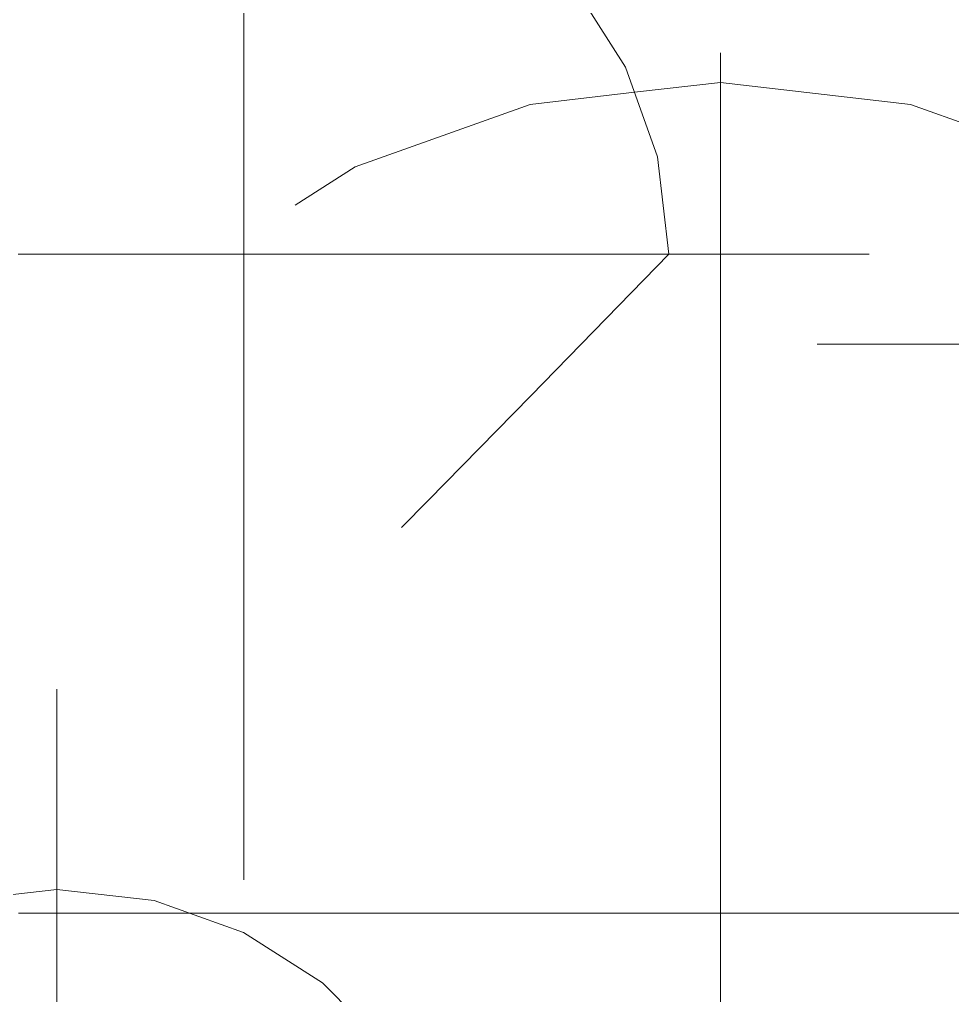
# Model space of a CAD drawing. Header units: inches. Extents: x 9391 to 11530, y 1186 to 2858.
# Drawn here: x 11206.75 to 11243.15, y 2623.14 to 2661.2 of the extents above; entities that cross this region are included whole.
import ezdxf

# ---------------------------------------------------------------- set-up
doc = ezdxf.new("R2010")
doc.units = ezdxf.units.IN
doc.header["$MEASUREMENT"] = 0
doc.layers.add('A-DETL-GENF-1', color=254, linetype='Continuous', lineweight=9)
doc.layers.add('A-DETL-GENF-3', color=9, linetype='Continuous', lineweight=9)

# ---------------------------------------------------------------- blocks, each defined once
blk = doc.blocks.new('holly 26751 - holly 26751-1542755-FLOOR PLAN - ROOF')
at = {"layer": 'A-DETL-GENF-1'}
for p, q in [((0, 33.471), (0, 33.555)), ((0, 33.555), (0, 33.194)), ((0, 32.243), (0, 33.471)), ((0, 33.064), (0, 33.212)), ((0, 33.212), (0, 33.212)), ((0, 33.212), (0, 33.107)), ((0, 33.194), (0, 32.22)), ((0, 32.964), (0, 33.112)), ((0, 33.112), (0, 33.031)), ((0, 33.107), (0, 32.958)), ((0, 32.79), (0, 33.064)), ((0, 33.031), (0, 32.666)), ((0, 32.845), (0, 32.964)), ((0, 32.958), (0, 32.887)), ((0, 32.887), (0, 32.773)), ((0, 32.248), (0, 32.845)), ((0, 32.368), (0, 32.79)), ((0, 32.773), (0, 32.472)), ((-3.346, 32.017), (0, 32.403)), ((0, 32.666), (0, 31.475)), ((0, 32.472), (0, 32.071)), ((0, 32.403), (7.425, 31.546)), ((0, 32.222), (0, 32.368)), ((0, 32.368), (0, 32.317)), ((0, 31.327), (0, 32.368)), ((0, 32.317), (0, 32.368)), ((0, 32.368), (0, 31.178)), ((0, 32.317), (0, 32.214)), ((0, 31.972), (0, 32.317)), ((0, 32.22), (0, 32.248)), ((0, 32.071), (0, 32.243)), ((0, 30.136), (0, 32.222)), ((0, 32.214), (0, 31.475)), ((0, 29.987), (0, 32.071)), ((0, 32.071), (0, 30.136)), ((0, 32.006), (0, 32.069)), ((0, 32.069), (0, 32.059)), ((0, 32.059), (0, 31.963)), ((0, 31.879), (0, 32.006)), ((0, 31.789), (0, 31.972)), ((0, 31.963), (0, 31.773)), ((0, 31.699), (0, 31.879)), ((0, 31.773), (0, 31.789)), ((0, 31.475), (0, 31.699)), ((0, 31.475), (0, 31.327)), ((7.425, 31.546), (14.243, 29.106)), ((0, 31.178), (0, 31.128)), ((0, 31.128), (0, 30.609)), ((0, 30.609), (0, 30.136)), ((0, 30.136), (0, 30.095)), ((0, 30.095), (0, 29.976)), ((0, 28.946), (0, 29.987)), ((0, 29.976), (0, 29.788)), ((0, 29.788), (0, 29.538)), ((0, 28.499), (0, 29.69)), ((0, 29.69), (0, 25.821)), ((0, 29.538), (0, 29.235)), ((0, 26.267), (0, 29.392)), ((0, 29.392), (0, 28.946)), ((0, 29.235), (0, 28.886)), ((0, 28.886), (0, 28.499)), ((0, 23.886), (0, 26.267)), ((0, 25.821), (0, 23.58)), ((0, 25.589), (0, 25.612)), ((0, 25.612), (0, 25.61)), ((0, 25.61), (0, 25.581)), ((0, 25.54), (0, 25.589)), ((0, 25.581), (0, 25.523)), ((0, 25.468), (0, 25.54)), ((0, 25.523), (0, 25.404)), ((0, 25.374), (0, 25.468)), ((0, 25.404), (0, 24.184)), ((0, 25.238), (0, 25.374)), ((0, 24.165), (0, 25.238)), ((0, 24.184), (0, 23.754)), ((0, 23.589), (0, 24.165)), ((0, 23.723), (0, 23.886)), ((0, 23.754), (0, 23.737)), ((0, 23.737), (0, 22.358)), ((0, 23.389), (0, 23.723)), ((0, 23.429), (0, 23.589)), ((0, 23.58), (0, 23.327)), ((0, 23.318), (0, 23.429)), ((0, 22.955), (0, 23.389)), ((0, 23.327), (0, 23.294)), ((0, 23.293), (0, 23.318)), ((0, 23.294), (0, 23.293)), ((0, 22.075), (0, 22.955)), ((0, 22.358), (0, 21.55)), ((0, 21.771), (0, 22.075)), ((0, 21.654), (0, 21.771)), ((0, 21.165), (0, 21.654)), ((0, 21.55), (0, 19.422)), ((0, 20.867), (0, 21.165)), ((0, 20.717), (0, 20.867)), ((0, -1.199), (0, 20.761)), ((0, 20.761), (0, 20.737)), ((0, 20.737), (0, 20.694)), ((0, 20.673), (0, 20.717)), ((0, 20.694), (0, 20.673)), ((0, 19.422), (0, 20.464)), ((0, 20.464), (0, 20.315)), ((0, 20.315), (0, 17.934)), ((0, 17.934), (0, 17.19)), ((0, 17.19), (0, 15.999)), ((0, 15.999), (0, 15.963)), ((0, 15.963), (0, 15.591)), ((0, 15.591), (0, 15.553)), ((0, 15.553), (0, 14.214)), ((0, 14.214), (0, 14.376)), ((0, 14.376), (0, 14.362)), ((0, 14.362), (0, 13.489)), ((0, 13.489), (0, 12.577)), ((0, 12.577), (0, 12.204)), ((0, 12.204), (0, 11.788)), ((0, 11.788), (0, 11.366)), ((0, 11.366), (0, 10.974)), ((0, 10.974), (0, 10.649)), ((0, 10.345), (0, 10.762)), ((0, 10.762), (0, 10.592)), ((0, 10.649), (0, 10.427)), ((0, 10.592), (0, 10.007)), ((0, 10.427), (0, 10.345)), ((0, 10.007), (0, 9.176)), ((0, 9.176), (0, 8.272)), ((0, 8.272), (0, 7.463)), ((0, 7.463), (0, 6.922)), ((0, 6.922), (0, 5.136)), ((0, 5.136), (0, 3.797)), ((0, 3.797), (0, 3.769)), ((0, 3.769), (0, 3.53)), ((0, 3.53), (0, 3.499)), ((0, 3.499), (0, 1.565)), ((0, 1.565), (0, -0.816)), ((-27.383, 0), (-25.142, 0)), ((-27.151, 0), (-27.175, 0)), ((-27.175, 0), (-27.172, 0)), ((-27.172, 0), (-27.143, 0)), ((-27.102, 0), (-27.151, 0)), ((-27.143, 0), (-27.085, 0)), ((-27.03, 0), (-27.102, 0)), ((-27.085, 0), (-26.966, 0)), ((-26.936, 0), (-27.03, 0)), ((-26.966, 0), (-25.746, 0)), ((-26.801, 0), (-26.936, 0)), ((-25.727, 0), (-26.801, 0)), ((-25.746, 0), (-25.316, 0)), ((-25.151, 0), (-25.727, 0)), ((-25.316, 0), (-25.3, 0)), ((-25.3, 0), (-23.92, 0)), ((-24.991, 0), (-25.151, 0)), ((-25.142, 0), (-24.889, 0)), ((-24.88, 0), (-24.991, 0)), ((-24.889, 0), (-24.857, 0)), ((-24.855, 0), (-24.88, 0)), ((-24.857, 0), (-24.855, 0)), ((-23.92, 0), (-23.112, 0)), ((-23.112, 0), (-20.984, 0)), ((-20.984, 0), (-22.026, 0)), ((-22.026, 0), (-21.877, 0)), ((-21.877, 0), (-19.496, 0)), ((-19.496, 0), (-18.752, 0)), ((-18.752, 0), (-17.561, 0)), ((-17.561, 0), (-17.525, 0)), ((-17.525, 0), (-17.153, 0)), ((-17.153, 0), (-17.115, 0)), ((-17.115, 0), (-15.776, 0)), ((-15.776, 0), (-15.938, 0)), ((-15.938, 0), (-15.925, 0)), ((-15.925, 0), (-15.051, 0)), ((-15.051, 0), (-14.139, 0)), ((-14.139, 0), (-13.766, 0)), ((-13.766, 0), (-13.351, 0)), ((-13.351, 0), (-12.928, 0)), ((-12.928, 0), (-12.536, 0)), ((-12.536, 0), (-12.211, 0)), ((-11.907, 0), (-12.324, 0)), ((-12.324, 0), (-12.154, 0)), ((-12.211, 0), (-11.989, 0)), ((-12.154, 0), (-11.569, 0)), ((-11.989, 0), (-11.907, 0)), ((-11.569, 0), (-10.738, 0)), ((-10.738, 0), (-9.834, 0)), ((-9.834, 0), (-9.025, 0)), ((-9.025, 0), (-8.484, 0)), ((-8.484, 0), (-6.698, 0)), ((-6.698, 0), (-5.359, 0)), ((-5.359, 0), (-5.331, 0)), ((-5.331, 0), (-5.092, 0)), ((-5.092, 0), (-5.061, 0)), ((-5.061, 0), (-3.127, 0)), ((-3.127, 0), (-0.746, 0)), ((-0.746, 0), (-0.723, 0)), ((-0.723, 0), (-0.696, 0)), ((-0.696, 0), (-0.668, 0)), ((-0.668, 0), (-0.641, 0)), ((-0.641, 0), (-0.619, 0)), ((-0.619, 0), (-0.603, 0)), ((-0.603, 0), (-0.597, 0)), ((-0.597, 0), (0.742, 0)), ((0.742, 0), (1.911, 0)), ((1.911, 0), (2.081, 0)), ((2.081, 0), (2.198, 0)), ((2.198, 0), (2.751, 0)), ((2.751, 0), (2.825, 0)), ((2.825, 0), (3.259, 0)), ((3.259, 0), (3.488, 0)), ((3.488, 0), (3.693, 0)), ((3.693, 0), (3.833, 0)), ((3.833, 0), (3.867, 0)), ((3.867, 0), (3.986, 0)), ((3.986, 0), (4.122, 0)), ((4.122, 0), (4.263, 0)), ((4.263, 0), (4.396, 0)), ((4.396, 0), (4.507, 0)), ((4.507, 0), (4.583, 0)), ((4.583, 0), (4.611, 0)), ((4.611, 0), (4.831, 0)), ((4.831, 0), (5.092, 0)), ((5.092, 0), (5.368, 0)), ((5.368, 0), (5.633, 0)), ((5.633, 0), (5.86, 0)), ((5.86, 0), (6.024, 0)), ((6.024, 0), (6.099, 0)), ((6.099, 0), (6.526, 0)), ((6.526, 0), (6.546, 0)), ((6.546, 0), (6.639, 0)), ((6.639, 0), (7.381, 0)), ((7.232, 0), (7.213, 0)), ((7.213, 0), (7.229, 0)), ((7.229, 0), (7.29, 0)), ((7.439, 0), (7.232, 0)), ((7.29, 0), (7.566, 0)), ((7.381, 0), (7.439, 0)), ((7.566, 0), (8.837, 0)), ((8.837, 0), (8.927, 0)), ((8.927, 0), (11.01, 0)), ((16.962, 0), (-0.693, 0)), ((0, -0.816), (0, -0.839)), ((0, -0.839), (0, -0.866)), ((0, -0.866), (0, -0.894)), ((0, -0.894), (0, -0.921)), ((0, -0.921), (0, -0.944)), ((0, -0.944), (0, -0.959)), ((0, -0.959), (0, -0.965)), ((0, -0.965), (0, -2.304)), ((0, -2.304), (0, -3.474))]:
    blk.add_line(p, q, dxfattribs=at)
at = {"layer": 'A-DETL-GENF-3'}
for p, q in [((-7.425, 31.546), (-3.346, 32.017)), ((-14.243, 29.106), (-7.425, 31.546)), ((-16.59, 27.614), (-14.243, 29.106))]:
    blk.add_line(p, q, dxfattribs=at)
blk = doc.blocks.new('magnolia 26756 - magnolia 26756-V109-FLOOR PLAN - ROOF')
at = {"layer": 'A-DETL-GENF-1'}
for p, q in [((-17.433, 0), (-20.865, 0)), ((-24.236, 0), (-24.398, 0)), ((-24.398, 0), (-24.171, 0)), ((-23.863, 0), (-24.236, 0)), ((-24.171, 0), (-23.955, 0)), ((-23.199, 0), (-24.132, 0)), ((-24.132, 0), (-23.983, 0)), ((-23.983, 0), (-22.031, 0)), ((-23.955, 0), (-22.932, 0)), ((-22.678, 0), (-23.863, 0)), ((-23.416, 0), (-23.437, 0)), ((-23.437, 0), (-23.199, 0)), ((-23.332, 0), (-23.416, 0)), ((-22.985, 0), (-23.332, 0)), ((-22.932, 0), (-23.018, 0)), ((-23.018, 0), (-22.948, 0)), ((-22.575, 0), (-22.985, 0)), ((-22.948, 0), (-22.798, 0)), ((-22.798, 0), (-21.187, 0)), ((-20.532, 0), (-22.678, 0)), ((-21.704, 0), (-22.575, 0)), ((-22.455, 0), (-22.539, 0)), ((-22.539, 0), (-22.532, 0)), ((-22.532, 0), (-22.369, 0)), ((-21.997, 0), (-22.455, 0)), ((-22.369, 0), (-20.735, 0)), ((-22.031, 0), (-21.865, 0)), ((-21.891, 0), (-21.997, 0)), ((-21.865, 0), (-21.891, 0)), ((-21, 0), (-21.704, 0)), ((-21.597, 0), (-21.599, 0)), ((-21.599, 0), (-21.298, 0)), ((-21.546, 0), (-21.597, 0)), ((-21.428, 0), (-21.546, 0)), ((-20.399, 0), (-21.428, 0)), ((-21.227, 0), (-21.332, 0)), ((-21.332, 0), (-20.658, 0)), ((-21.298, 0), (-21.227, 0)), ((-21.187, 0), (-20.695, 0)), ((-19.999, 0), (-21.065, 0)), ((-21.065, 0), (-20.91, 0)), ((-20.979, 0), (-21.001, 0)), ((-21.001, 0), (-20.865, 0)), ((-20.799, 0), (-21, 0)), ((-20.84, 0), (-20.979, 0)), ((-20.91, 0), (-20.697, 0)), ((-19.965, 0), (-20.84, 0)), ((-20.71, 0), (-20.799, 0)), ((-20.735, 0), (-19.999, 0)), ((-20.5, 0), (-20.71, 0)), ((-20.697, 0), (-20.431, 0)), ((-20.695, 0), (-20.279, 0)), ((-20.658, 0), (-20.466, 0)), ((-20.442, 0), (-20.532, 0)), ((-20.202, 0), (-20.5, 0)), ((-20.466, 0), (-20.239, 0)), ((-20.376, 0), (-20.442, 0)), ((-20.431, 0), (-18.932, 0)), ((-20.076, 0), (-20.399, 0)), ((-20.131, 0), (-20.376, 0)), ((-20.279, 0), (-19.97, 0)), ((-20.239, 0), (-19.965, 0)), ((-19.844, 0), (-20.202, 0)), ((-19.968, 0), (-20.131, 0)), ((-19.377, 0), (-20.076, 0)), ((-19.97, 0), (-19.697, 0)), ((-19.732, 0), (-19.968, 0)), ((-19.46, 0), (-19.844, 0)), ((-19.561, 0), (-19.732, 0)), ((-19.697, 0), (-19.564, 0)), ((-19.564, 0), (-19.414, 0)), ((-19.472, 0), (-19.561, 0)), ((-18.932, 0), (-19.472, 0)), ((-19.079, 0), (-19.46, 0)), ((-19.414, 0), (-19.12, 0)), ((-18.566, 0), (-19.377, 0)), ((-19.12, 0), (-19.006, 0))]:
    blk.add_line(p, q, dxfattribs=at)
blk = doc.blocks.new('magnolia 26756 - magnolia 26756-V110-FLOOR PLAN - ROOF')
at = {"layer": 'A-DETL-GENF-1'}
for p, q in [((0, 24.236), (0, 24.398)), ((0, 24.398), (0, 24.171)), ((0, 23.863), (0, 24.236)), ((0, 24.171), (0, 23.955)), ((0, 23.199), (0, 24.132)), ((0, 24.132), (0, 23.983)), ((0, 23.983), (0, 22.031)), ((0, 23.955), (0, 22.932)), ((0, 22.678), (0, 23.863)), ((0, 23.416), (0, 23.437)), ((0, 23.437), (0, 23.199)), ((0, 23.332), (0, 23.416)), ((0, 22.985), (0, 23.332)), ((0, 22.932), (0, 23.018)), ((0, 23.018), (0, 22.948)), ((0, 22.575), (0, 22.985)), ((0, 22.948), (0, 22.798)), ((0, 22.798), (0, 21.187)), ((0, 20.532), (0, 22.678)), ((0, 21.704), (0, 22.575)), ((0, 22.455), (0, 22.539)), ((0, 22.539), (0, 22.532)), ((0, 22.532), (0, 22.369)), ((0, 21.997), (0, 22.455)), ((0, 22.369), (0, 20.735)), ((0, 22.031), (0, 21.865)), ((0, 21.891), (0, 21.997)), ((0, 21.865), (0, 21.891)), ((0, 21), (0, 21.704)), ((0, 21.597), (0, 21.599)), ((0, 21.599), (0, 21.298)), ((0, 21.546), (0, 21.597)), ((0, 21.428), (0, 21.546)), ((0, 20.399), (0, 21.428)), ((0, 21.227), (0, 21.332)), ((0, 21.332), (0, 20.658)), ((0, 21.298), (0, 21.227)), ((0, 21.187), (0, 20.695)), ((0, 19.999), (0, 21.065)), ((0, 21.065), (0, 20.91)), ((0, 20.979), (0, 21.001)), ((0, 21.001), (0, 20.865)), ((0, 20.799), (0, 21)), ((0, 20.84), (0, 20.979)), ((0, 20.91), (0, 20.697)), ((0, 17.433), (0, 20.865)), ((0, 19.965), (0, 20.84)), ((0, 20.71), (0, 20.799)), ((0, 20.735), (0, 19.999)), ((0, 20.5), (0, 20.71)), ((0, 20.697), (0, 20.431)), ((0, 20.695), (0, 20.279)), ((0, 20.658), (0, 20.466)), ((0, 20.442), (0, 20.532)), ((0, 20.202), (0, 20.5)), ((0, 20.466), (0, 20.239)), ((0, 20.376), (0, 20.442)), ((0, 20.431), (0, 18.932)), ((0, 20.076), (0, 20.399)), ((0, 20.131), (0, 20.376)), ((0, 20.279), (0, 19.97)), ((0, 20.239), (0, 19.965)), ((0, 19.844), (0, 20.202)), ((0, 19.968), (0, 20.131)), ((0, 19.377), (0, 20.076)), ((0, 19.97), (0, 19.697)), ((0, 19.732), (0, 19.968)), ((0, 19.46), (0, 19.844)), ((0, 19.561), (0, 19.732)), ((0, 19.697), (0, 19.564)), ((0, 19.564), (0, 19.414)), ((0, 19.472), (0, 19.561)), ((0, 18.932), (0, 19.472)), ((0, 19.079), (0, 19.46)), ((0, 19.414), (0, 19.12)), ((0, 18.566), (0, 19.377)), ((0, 19.12), (0, 19.006)), ((0, 18.732), (0, 19.079)), ((0, 19.006), (0, 18.932)), ((0, 18.932), (0, 18.746)), ((0, 18.746), (0, 18.581)), ((0, 17.949), (0, 18.732)), ((0, 18.581), (0, 18.056)), ((0, 17.599), (0, 18.566)), ((0, 18.056), (0, 17.821)), ((0, 17.318), (0, 17.949)), ((0, 17.821), (0, 17.532)), ((0, 17.567), (0, 17.599)), ((0, 17.599), (0, 17.567)), ((0, 17.568), (0, 17.599)), ((0, 17.548), (0, 17.568)), ((0, 16.947), (0, 17.567)), ((0, 17.567), (0, 17.546)), ((0, 17.537), (0, 17.548)), ((0, 17.546), (0, 17.536)), ((0, 17.536), (0, 17.537)), ((0, 17.532), (0, 17.502)), ((0, 17.502), (0, 17.449)), ((0, 17.449), (0, 17.376)), ((0, 17.433), (0, 16.799)), ((0, 17.376), (0, 17.283)), ((0, 16.775), (0, 17.318)), ((0, 17.283), (0, 17.171)), ((0, 17.027), (0, 17.199)), ((0, 17.199), (0, 13.732)), ((0, 17.171), (0, 16.899)), ((0, 16.595), (0, 17.027)), ((0, 16.868), (0, 16.947)), ((0, 16.899), (0, 16.868)), ((0, 16.799), (0, 16.662)), ((0, 16.255), (0, 16.775)), ((-3.801, 16.151), (0, 16.589)), ((0, 16.662), (0, 16.546)), ((0, 16.506), (0, 16.655)), ((0, 16.655), (0, 16.552)), ((0, 16.538), (0, 16.595)), ((0, 16.589), (3.801, 16.151)), ((0, 16.552), (0, 16.538)), ((0, 16.546), (0, 16.462)), ((0, 16.431), (0, 16.506)), ((0, 16.462), (0, 16.42)), ((0, 16.42), (0, 16.431)), ((0, 15.695), (0, 16.255)), ((3.801, 16.151), (7.292, 14.902)), ((0, 15.81), (0, 15.932)), ((0, 15.932), (0, 14.932)), ((0, 15.567), (0, 15.81)), ((0, 15.031), (0, 15.695)), ((0, 15.518), (0, 15.599)), ((0, 15.599), (0, 14.948)), ((0, 15.239), (0, 15.567)), ((0, 14.568), (0, 15.518)), ((0, 13.796), (0, 15.239)), ((0, 14.199), (0, 15.031)), ((0, 14.948), (0, 14.474)), ((0, 14.932), (0, 13.199)), ((7.292, 14.902), (10.372, 12.942)), ((0, 14.744), (0, 14.82)), ((0, 14.82), (0, 14.806)), ((0, 14.806), (0, 14.725)), ((0, 14.121), (0, 14.744)), ((0, 14.725), (0, 14.199)), ((0, 14.202), (0, 14.568)), ((0, 14.474), (0, 13.115)), ((0, 13.199), (0, 14.266)), ((0, 14.266), (0, 13.824)), ((0, 13.905), (0, 14.202)), ((0, 11.923), (0, 14.121)), ((0, 13.732), (0, 13.905)), ((0, 13.824), (0, 13.671)), ((0, 13.466), (0, 13.796)), ((0, 13.671), (0, 13.545)), ((0, 13.545), (0, 13.199)), ((0, 13.054), (0, 13.466)), ((0, 13.199), (0, 12.304)), ((0, 13.115), (0, 12.599)), ((0, 12.942), (0, 13.054)), ((0, 12.864), (0, 12.942)), ((10.372, 12.942), (12.942, 10.372)), ((0, 12.599), (0, 12.864))]:
    blk.add_line(p, q, dxfattribs=at)
blk = doc.blocks.new('magnolia 26756 - magnolia 26756-V116-FLOOR PLAN - ROOF')
at = {"layer": 'A-DETL-GENF-1'}
for p, q in [((0, 0.001), (0, 10.933)), ((12.942, 10.372), (14.902, 7.292)), ((0, 9.283), (0, 9.122)), ((0, 9.122), (0, 8.999)), ((0, 8.999), (0, 8.907)), ((0, 8.907), (0, 8.799)), ((0, 8.799), (0, 8.585)), ((0, 8.585), (0, 8.333)), ((0, 8.333), (0, 8.057)), ((0, 8.057), (0, 7.775)), ((0, 7.775), (0, 7.5)), ((0, 7.5), (0, 7.247)), ((0, 7.247), (0, 7.033)), ((14.902, 7.292), (16.151, 3.801)), ((0, 7.033), (0, 6.281)), ((0, 6.281), (0, 5.713)), ((0, 5.713), (0, 5.443)), ((0, 5.2), (0, 5.479)), ((0, 5.479), (0, 5.462)), ((0, 5.462), (0, 5.384)), ((0, 5.443), (0, 5.2)), ((0, 5.384), (0, 5.033)), ((0, 5.033), (0, 4.537)), ((0, 4.537), (0, 4.077)), ((0, 4.077), (0, 3.662)), ((0, 3.662), (0, 3.304)), ((16.151, 3.801), (16.589, 0)), ((0, 3.304), (0, 3.012)), ((0, 3.012), (0, 2.796)), ((0, 2.796), (0, 2.666)), ((0, 2.666), (0, 1.882)), ((0, 2.466), (0, 2.584)), ((0, 2.584), (0, 2.516)), ((0, 2.516), (0, 2.362)), ((0, 2.41), (0, 2.466)), ((0, 2.287), (0, 2.41)), ((0, 2.362), (0, 2.1)), ((0, 2.09), (0, 2.287)), ((0, 2.1), (0, 1.726)), ((0, 0.432), (0, 2.09)), ((0, 1.882), (0, 1.251)), ((0, 1.726), (0, 1.471)), ((0, 1.471), (0, 1.304)), ((0, 1.304), (0, 1.196)), ((0, 1.035), (0, 1.267)), ((0, 1.267), (0, 0.495)), ((0, 1.251), (0, 1.067)), ((0, 1.196), (0, 0.933)), ((0, 1.067), (0, 1.086)), ((0, 1.086), (0, 1.044)), ((0, 1.044), (0, 0.979)), ((0, 0.936), (0, 1.035)), ((0, 0.979), (0, 0.93)), ((0, 0.93), (0, 0.936)), ((0, 0.933), (0, 0.102)), ((0, 0.495), (0, 0.424)), ((0, 0.406), (0, 0.432)), ((0, 0.424), (0, 0.406)), ((-5.2, 0), (-5.479, 0)), ((-5.479, 0), (-5.462, 0)), ((-5.462, 0), (-5.384, 0)), ((-5.384, 0), (-5.033, 0)), ((-5.033, 0), (-4.537, 0)), ((-4.537, 0), (-4.077, 0)), ((-4.077, 0), (-3.662, 0)), ((-3.662, 0), (-3.304, 0)), ((-3.304, 0), (-3.012, 0)), ((-2.466, 0), (-2.584, 0)), ((-2.584, 0), (-2.516, 0)), ((-2.516, 0), (-2.362, 0)), ((-2.362, 0), (-2.1, 0)), ((-2.1, 0), (-1.726, 0)), ((-1.726, 0), (-1.471, 0)), ((-1.471, 0), (-1.304, 0)), ((-1.304, 0), (-1.196, 0)), ((-1.196, 0), (-0.933, 0)), ((-0.933, 0), (-0.103, 0)), ((-0.103, 0), (2.133, 0)), ((0, 0.102), (0, -2.133)), ((1.825, 0), (1.78, 0)), ((1.78, 0), (1.788, 0)), ((1.788, 0), (1.867, 0)), ((2.076, 0), (1.825, 0)), ((1.867, 0), (4.463, 0)), ((2.133, 0), (2.076, 0)), ((4.463, 0), (6.666, 0)), ((4.842, 0), (4.632, 0)), ((4.632, 0), (4.644, 0)), ((4.644, 0), (5.23, 0)), ((6.666, 0), (4.842, 0)), ((5.23, 0), (6.019, 0)), ((6.019, 0), (7.6, 0)), ((7.404, 0), (7.2, 0)), ((7.2, 0), (7.842, 0)), ((7.87, 0), (7.404, 0)), ((7.6, 0), (7.794, 0)), ((7.794, 0), (7.947, 0)), ((7.842, 0), (8.497, 0)), ((8.24, 0), (7.87, 0)), ((7.947, 0), (8.199, 0)), ((8.199, 0), (8.362, 0)), ((8.723, 0), (8.24, 0)), ((8.45, 0), (8.266, 0)), ((8.266, 0), (9.94, 0)), ((8.362, 0), (8.45, 0)), ((8.497, 0), (9.149, 0)), ((9.333, 0), (8.723, 0)), ((9.149, 0), (10.391, 0)), ((9.477, 0), (9.333, 0)), ((9.679, 0), (9.477, 0)), ((10.48, 0), (9.679, 0)), ((9.94, 0), (10.249, 0)), ((10.249, 0), (10.457, 0)), ((10.391, 0), (11.459, 0)), ((10.457, 0), (10.533, 0)), ((10.533, 0), (10.48, 0)), ((11.459, 0), (11.598, 0)), ((11.598, 0), (11.881, 0)), ((11.881, 0), (12.138, 0)), ((12.138, 0), (12.246, 0)), ((12.246, 0), (12.333, 0)), ((12.333, 0), (12.451, 0)), ((12.451, 0), (12.501, 0)), ((12.501, 0), (12.534, 0)), ((12.534, 0), (12.586, 0)), ((12.586, 0), (12.707, 0)), ((12.707, 0), (12.933, 0)), ((12.933, 0), (13.286, 0)), ((13.286, 0), (13.413, 0)), ((13.413, 0), (13.985, 0)), ((13.985, 0), (14.123, 0)), ((14.123, 0), (14.275, 0)), ((14.275, 0), (14.437, 0)), ((14.437, 0), (14.603, 0)), ((14.603, 0), (14.77, 0)), ((14.77, 0), (14.932, 0)), ((14.932, 0), (15.161, 0)), ((15.161, 0), (15.873, 0)), ((15.873, 0), (16.71, 0)), ((16.71, 0), (17.096, 0)), ((17.096, 0), (17.416, 0)), ((17.416, 0), (17.565, 0)), ((17.445, 0), (17.422, 0)), ((17.422, 0), (17.465, 0)), ((17.732, 0), (17.445, 0)), ((17.465, 0), (17.599, 0)), ((17.565, 0), (17.671, 0)), ((17.599, 0), (17.868, 0)), ((17.671, 0), (17.705, 0)), ((17.705, 0), (17.726, 0)), ((17.726, 0), (17.732, 0)), ((17.868, 0), (18.034, 0)), ((18.034, 0), (18.131, 0)), ((18.131, 0), (18.259, 0)), ((18.259, 0), (18.36, 0)), ((18.36, 0), (18.532, 0)), ((18.532, 0), (18.961, 0)), ((18.961, 0), (19.363, 0)), ((19.363, 0), (19.701, 0)), ((19.921, 0), (19.599, 0)), ((19.599, 0), (21.356, 0)), ((19.701, 0), (19.932, 0)), ((20.019, 0), (19.921, 0)), ((19.932, 0), (20.019, 0)), ((22.013, 0), (20.465, 0)), ((21.356, 0), (21.706, 0)), ((21.706, 0), (21.954, 0)), ((21.954, 0), (22.065, 0)), ((22.065, 0), (22.013, 0)), ((-8.799, 0), (-8.585, 0)), ((-8.585, 0), (-8.333, 0)), ((-8.333, 0), (-8.057, 0)), ((-8.057, 0), (-7.775, 0)), ((-7.775, 0), (-7.5, 0)), ((-7.5, 0), (-7.247, 0)), ((-7.247, 0), (-7.033, 0)), ((-7.033, 0), (-6.281, 0)), ((-6.281, 0), (-5.713, 0)), ((-5.713, 0), (-5.443, 0)), ((-5.443, 0), (-5.2, 0)), ((-3.012, 0), (-2.796, 0)), ((-2.796, 0), (-2.666, 0)), ((-2.666, 0), (-1.882, 0)), ((-2.41, 0), (-2.466, 0)), ((-2.287, 0), (-2.41, 0)), ((-2.09, 0), (-2.287, 0)), ((-0.432, 0), (-2.09, 0)), ((-1.882, 0), (-1.251, 0)), ((-1.035, 0), (-1.267, 0)), ((-1.267, 0), (-0.495, 0)), ((-1.251, 0), (-1.067, 0)), ((-1.067, 0), (-1.086, 0)), ((-1.086, 0), (-1.044, 0)), ((-1.044, 0), (-0.979, 0)), ((-0.936, 0), (-1.035, 0)), ((-0.979, 0), (-0.93, 0)), ((-0.93, 0), (-0.936, 0)), ((-0.495, 0), (-0.424, 0)), ((-0.406, 0), (-0.432, 0)), ((-0.424, 0), (-0.406, 0)), ((6.833, 0), (0, 0)), ((7.156, 0), (6.833, 0)), ((7.553, 0), (7.156, 0)), ((7.993, 0), (7.553, 0)), ((8.443, 0), (7.993, 0)), ((8.871, 0), (8.443, 0)), ((9.245, 0), (8.871, 0)), ((9.533, 0), (9.245, 0)), ((13.536, 0), (9.533, 0)), ((16.589, 0), (11.198, -5.53)), ((13.243, 0), (12.399, 0)), ((12.399, 0), (12.581, 0)), ((12.581, 0), (12.768, 0)), ((12.768, 0), (12.983, 0)), ((12.983, 0), (14.532, 0)), ((13.605, 0), (13.243, 0)), ((14.449, 0), (13.332, 0)), ((13.332, 0), (14.028, 0)), ((13.564, 0), (13.466, 0)), ((13.466, 0), (13.554, 0)), ((14.132, 0), (13.536, 0)), ((13.554, 0), (13.635, 0)), ((13.683, 0), (13.564, 0)), ((13.927, 0), (13.605, 0)), ((13.635, 0), (13.704, 0)), ((13.819, 0), (13.683, 0)), ((13.704, 0), (13.755, 0)), ((13.775, 0), (13.732, 0)), ((13.732, 0), (13.886, 0)), ((13.755, 0), (13.78, 0)), ((13.78, 0), (13.775, 0)), ((14.26, 0), (13.819, 0)), ((13.886, 0), (14.029, 0)), ((14.211, 0), (13.927, 0)), ((14.028, 0), (14.399, 0)), ((14.029, 0), (14.166, 0)), ((14.507, 0), (14.132, 0)), ((14.166, 0), (14.614, 0)), ((14.457, 0), (14.211, 0)), ((14.399, 0), (14.26, 0)), ((14.655, 0), (14.449, 0)), ((14.666, 0), (14.457, 0)), ((14.684, 0), (14.507, 0)), ((14.532, 0), (14.642, 0)), ((14.614, 0), (14.799, 0)), ((14.642, 0), (14.692, 0)), ((14.818, 0), (14.655, 0)), ((14.84, 0), (14.666, 0)), ((14.692, 0), (14.684, 0)), ((14.799, 0), (15.038, 0)), ((14.932, 0), (14.818, 0)), ((15.183, 0), (14.84, 0)), ((15.177, 0), (14.932, 0)), ((14.932, 0), (15.832, 0)), ((15.087, 0), (14.932, 0)), ((15.038, 0), (15.183, 0)), ((15.216, 0), (15.087, 0)), ((15.651, 0), (15.177, 0)), ((15.183, 0), (15.345, 0)), ((15.319, 0), (15.183, 0)), ((15.703, 0), (15.199, 0)), ((15.199, 0), (16.958, 0)), ((15.329, 0), (15.216, 0)), ((15.466, 0), (15.319, 0)), ((15.436, 0), (15.329, 0)), ((15.345, 0), (15.443, 0)), ((15.549, 0), (15.436, 0)), ((15.443, 0), (15.603, 0)), ((17.156, 0), (15.466, 0)), ((15.832, 0), (15.549, 0)), ((16.324, 0), (15.599, 0)), ((15.599, 0), (15.645, 0)), ((15.603, 0), (15.866, 0)), ((15.649, 0), (15.64, 0)), ((15.64, 0), (15.649, 0)), ((15.645, 0), (15.649, 0)), ((15.649, 0), (15.703, 0)), ((16.432, 0), (15.651, 0)), ((15.803, 0), (15.703, 0)), ((15.703, 0), (15.832, 0)), ((15.862, 0), (15.803, 0)), ((15.832, 0), (16.066, 0)), ((15.866, 0), (15.862, 0)), ((19.399, 0), (15.932, 0)), ((15.932, 0), (16.229, 0)), ((16.066, 0), (16.384, 0)), ((16.229, 0), (17.41, 0)), ((16.307, 0), (16.266, 0)), ((16.266, 0), (16.492, 0)), ((18.039, 0), (16.307, 0)), ((16.817, 0), (16.324, 0)), ((16.384, 0), (16.762, 0)), ((16.544, 0), (16.399, 0)), ((16.399, 0), (17.601, 0)), ((16.602, 0), (16.432, 0)), ((16.492, 0), (16.666, 0)), ((16.706, 0), (16.544, 0)), ((17.429, 0), (16.602, 0)), ((16.666, 0), (16.816, 0)), ((16.885, 0), (16.706, 0)), ((16.762, 0), (18.158, 0)), ((16.816, 0), (17.014, 0)), ((16.978, 0), (16.817, 0)), ((17.503, 0), (16.885, 0)), ((16.958, 0), (17.732, 0)), ((17.083, 0), (16.978, 0)), ((17.014, 0), (17.678, 0)), ((17.36, 0), (17.083, 0)), ((17.517, 0), (17.156, 0)), ((17.865, 0), (17.36, 0)), ((17.41, 0), (17.609, 0)), ((17.599, 0), (17.429, 0)), ((17.732, 0), (17.503, 0)), ((17.526, 0), (17.507, 0)), ((17.507, 0), (17.599, 0)), ((17.73, 0), (17.517, 0)), ((17.598, 0), (17.526, 0)), ((17.965, 0), (17.598, 0)), ((17.601, 0), (17.813, 0)), ((17.609, 0), (17.732, 0)), ((17.678, 0), (17.852, 0)), ((17.732, 0), (17.73, 0)), ((17.813, 0), (17.914, 0)), ((17.852, 0), (17.965, 0)), ((17.914, 0), (17.865, 0)), ((18.424, 0), (18.039, 0)), ((18.158, 0), (18.68, 0)), ((18.653, 0), (18.424, 0)), ((18.971, 0), (18.653, 0)), ((18.68, 0), (19.215, 0)), ((19.327, 0), (18.971, 0)), ((19.163, 0), (19.065, 0)), ((19.065, 0), (19.554, 0)), ((19.334, 0), (19.163, 0)), ((19.215, 0), (19.403, 0)), ((19.671, 0), (19.327, 0)), ((19.553, 0), (19.334, 0)), ((19.893, 0), (19.399, 0)), ((19.403, 0), (19.767, 0)), ((19.739, 0), (19.465, 0)), ((19.465, 0), (19.822, 0)), ((19.794, 0), (19.553, 0)), ((19.554, 0), (19.714, 0)), ((19.953, 0), (19.671, 0)), ((19.714, 0), (20.132, 0)), ((20.044, 0), (19.739, 0)), ((19.767, 0), (19.957, 0)), ((20.032, 0), (19.794, 0)), ((19.822, 0), (20.956, 0)), ((20.132, 0), (19.893, 0)), ((20.123, 0), (19.953, 0)), ((19.957, 0), (20.265, 0)), ((20.242, 0), (20.032, 0)), ((20.265, 0), (20.044, 0)), ((20.132, 0), (20.123, 0)), ((20.203, 0), (20.132, 0)), ((21.226, 0), (20.203, 0)), ((20.865, 0), (20.242, 0)), ((20.465, 0), (21.433, 0)), ((20.9, 0), (20.865, 0)), ((20.978, 0), (20.9, 0)), ((20.956, 0), (21.137, 0)), ((21.311, 0), (20.978, 0)), ((21.137, 0), (21.265, 0)), ((21.339, 0), (21.226, 0)), ((21.265, 0), (21.339, 0)), ((21.405, 0), (21.311, 0)), ((21.465, 0), (21.405, 0)), ((21.433, 0), (21.63, 0)), ((21.479, 0), (21.465, 0)), ((21.465, 0), (21.604, 0)), ((21.8, 0), (21.465, 0)), ((21.516, 0), (21.479, 0)), ((21.865, 0), (21.516, 0)), ((21.604, 0), (21.727, 0)), ((21.63, 0), (21.779, 0)), ((21.727, 0), (22.188, 0)), ((21.779, 0), (21.865, 0)), ((22.7, 0), (21.8, 0)), ((22.364, 0), (22.109, 0)), ((22.109, 0), (22.132, 0)), ((22.132, 0), (22.259, 0)), ((22.188, 0), (22.332, 0)), ((22.259, 0), (23.165, 0)), ((22.332, 0), (22.383, 0)), ((22.383, 0), (22.364, 0)), ((23.664, 0), (22.7, 0)), ((23.165, 0), (24.07, 0)), ((24.398, 0), (23.664, 0)), ((24.07, 0), (24.26, 0)), ((24.26, 0), (24.379, 0)), ((24.379, 0), (24.398, 0)), ((0, -1.825), (0, -1.78)), ((0, -1.78), (0, -1.788)), ((0, -1.788), (0, -1.867)), ((0, -2.076), (0, -1.825)), ((0, -1.867), (0, -4.463)), ((0, -2.133), (0, -2.076)), ((0, -4.463), (0, -6.666)), ((0, -4.842), (0, -4.632)), ((0, -4.632), (0, -4.644)), ((0, -4.644), (0, -5.23)), ((0, -6.666), (0, -4.842)), ((0, -5.23), (0, -6.019)), ((11.198, -5.53), (7.201, -9.601)), ((0, -6.019), (0, -7.6)), ((0, -7.404), (0, -7.2)), ((0, -7.2), (0, -7.842)), ((0, -7.87), (0, -7.404)), ((0, -7.6), (0, -7.794)), ((0, -7.794), (0, -7.947)), ((0, -7.842), (0, -8.497)), ((0, -8.24), (0, -7.87)), ((0, -7.947), (0, -8.199)), ((0, -8.199), (0, -8.362)), ((0, -8.723), (0, -8.24)), ((0, -8.45), (0, -8.266)), ((0, -8.266), (0, -9.94)), ((0, -8.443), (0, -8.349)), ((0, -8.362), (0, -8.45)), ((0, -8.871), (0, -8.443)), ((0, -8.497), (0, -9.149)), ((0, -9.333), (0, -8.723)), ((0, -9.245), (0, -8.871)), ((0, -9.149), (0, -10.391)), ((0, -9.533), (0, -9.245)), ((0, -9.477), (0, -9.333)), ((0, -9.679), (0, -9.477)), ((0, -13.536), (0, -9.533)), ((0, -10.48), (0, -9.679)), ((7.201, -9.601), (6.153, -10.658)), ((0, -9.94), (0, -10.249)), ((0, -10.249), (0, -10.457)), ((0, -10.391), (0, -11.459)), ((0, -10.457), (0, -10.533)), ((0, -10.533), (0, -10.48)), ((0, -11.459), (0, -11.598)), ((0, -11.598), (0, -11.881)), ((0, -11.881), (0, -12.138)), ((0, -12.138), (0, -12.246)), ((0, -12.246), (0, -12.333)), ((0, -12.333), (0, -12.451)), ((0, -13.243), (0, -12.399)), ((0, -12.399), (0, -12.581)), ((0, -12.451), (0, -12.501)), ((0, -12.501), (0, -12.534)), ((0, -12.534), (0, -12.586)), ((0, -12.581), (0, -12.768)), ((0, -12.586), (0, -12.707)), ((0, -12.707), (0, -12.933)), ((0, -12.768), (0, -12.983)), ((0, -12.933), (0, -13.286)), ((0, -12.983), (0, -14.532)), ((0, -13.605), (0, -13.243)), ((0, -13.286), (0, -13.413)), ((0, -14.449), (0, -13.332)), ((0, -13.332), (0, -14.028)), ((0, -13.413), (0, -13.985)), ((0, -13.564), (0, -13.466)), ((0, -13.466), (0, -13.554)), ((0, -14.132), (0, -13.536)), ((0, -13.554), (0, -13.635)), ((0, -13.683), (0, -13.564)), ((0, -13.927), (0, -13.605)), ((0, -13.635), (0, -13.704)), ((0, -13.819), (0, -13.683)), ((0, -13.704), (0, -13.755)), ((0, -13.775), (0, -13.732)), ((0, -13.732), (0, -13.886)), ((0, -13.755), (0, -13.78)), ((0, -13.78), (0, -13.775)), ((0, -14.26), (0, -13.819)), ((0, -13.886), (0, -14.029)), ((0, -14.211), (0, -13.927)), ((0, -13.985), (0, -14.123)), ((0, -14.028), (0, -14.399)), ((0, -14.029), (0, -14.166)), ((0, -14.123), (0, -14.275)), ((0, -14.507), (0, -14.132)), ((0, -14.166), (0, -14.614)), ((0, -14.457), (0, -14.211)), ((0, -14.399), (0, -14.26)), ((0, -14.275), (0, -14.437)), ((0, -14.437), (0, -14.603)), ((0, -14.655), (0, -14.449)), ((0, -14.666), (0, -14.457)), ((0, -14.684), (0, -14.507)), ((0, -14.532), (0, -14.642)), ((0, -14.603), (0, -14.77)), ((0, -14.614), (0, -14.799)), ((0, -14.642), (0, -14.692)), ((0, -14.818), (0, -14.655)), ((0, -14.84), (0, -14.666)), ((0, -14.692), (0, -14.684)), ((0, -14.77), (0, -14.932)), ((0, -14.799), (0, -15.038)), ((0, -14.932), (0, -14.818)), ((0, -15.183), (0, -14.84)), ((0, -14.932), (0, -15.161)), ((0, -15.177), (0, -14.932)), ((0, -14.932), (0, -15.832)), ((0, -15.087), (0, -14.932)), ((0, -15.038), (0, -15.183)), ((0, -15.216), (0, -15.087)), ((0, -15.161), (0, -15.873)), ((0, -15.651), (0, -15.177)), ((0, -15.183), (0, -15.345)), ((0, -15.319), (0, -15.183)), ((0, -15.703), (0, -15.199)), ((0, -15.199), (0, -16.958)), ((0, -15.329), (0, -15.216)), ((0, -15.466), (0, -15.319)), ((0, -15.436), (0, -15.329)), ((0, -15.345), (0, -15.443)), ((0, -15.549), (0, -15.436)), ((0, -15.443), (0, -15.603)), ((0, -17.156), (0, -15.466)), ((0, -15.832), (0, -15.549)), ((0, -16.324), (0, -15.599)), ((0, -15.599), (0, -15.645)), ((0, -15.603), (0, -15.866)), ((0, -15.649), (0, -15.64)), ((0, -15.64), (0, -15.649)), ((0, -15.645), (0, -15.649)), ((0, -15.649), (0, -15.703)), ((0, -16.432), (0, -15.651)), ((0, -15.803), (0, -15.703)), ((0, -15.703), (0, -15.832)), ((0, -15.862), (0, -15.803)), ((0, -15.832), (0, -16.066)), ((0, -15.866), (0, -15.862)), ((0, -15.873), (0, -16.71)), ((0, -19.399), (0, -15.932)), ((0, -15.932), (0, -16.229)), ((0, -16.066), (0, -16.384)), ((0, -16.229), (0, -17.41)), ((0, -16.307), (0, -16.266)), ((0, -16.266), (0, -16.492)), ((0, -18.039), (0, -16.307)), ((0, -16.817), (0, -16.324)), ((0, -16.384), (0, -16.762)), ((0, -16.544), (0, -16.399)), ((0, -16.399), (0, -17.601)), ((0, -16.602), (0, -16.432)), ((0, -16.492), (0, -16.666)), ((0, -16.706), (0, -16.544)), ((0, -17.429), (0, -16.602)), ((0, -16.666), (0, -16.816)), ((0, -16.885), (0, -16.706)), ((0, -16.71), (0, -17.096)), ((0, -16.762), (0, -18.158)), ((0, -16.816), (0, -17.014)), ((0, -16.978), (0, -16.817)), ((0, -17.503), (0, -16.885)), ((0, -16.958), (0, -17.732)), ((0, -17.083), (0, -16.978)), ((0, -17.014), (0, -17.678)), ((0, -17.36), (0, -17.083)), ((0, -17.096), (0, -17.416)), ((0, -17.517), (0, -17.156)), ((0, -17.865), (0, -17.36)), ((0, -17.41), (0, -17.609)), ((0, -17.416), (0, -17.565)), ((0, -17.445), (0, -17.422)), ((0, -17.422), (0, -17.465)), ((0, -17.599), (0, -17.429)), ((0, -17.732), (0, -17.445)), ((0, -17.465), (0, -17.599)), ((0, -17.732), (0, -17.503)), ((0, -17.526), (0, -17.507)), ((0, -17.507), (0, -17.599)), ((0, -17.73), (0, -17.517)), ((0, -17.598), (0, -17.526)), ((0, -17.565), (0, -17.671)), ((0, -17.965), (0, -17.598)), ((0, -17.599), (0, -17.868)), ((0, -17.601), (0, -17.813)), ((0, -17.609), (0, -17.732)), ((0, -17.671), (0, -17.705)), ((0, -17.678), (0, -17.852)), ((0, -17.705), (0, -17.726)), ((0, -17.726), (0, -17.732)), ((0, -17.732), (0, -17.73)), ((0, -17.813), (0, -17.914)), ((0, -17.852), (0, -17.965)), ((0, -17.914), (0, -17.865)), ((0, -17.868), (0, -18.034)), ((0, -18.034), (0, -18.131)), ((0, -18.424), (0, -18.039)), ((0, -18.131), (0, -18.259)), ((0, -18.158), (0, -18.68)), ((0, -18.259), (0, -18.36)), ((0, -18.36), (0, -18.532)), ((0, -18.653), (0, -18.424)), ((0, -18.532), (0, -18.961)), ((0, -18.971), (0, -18.653)), ((0, -18.68), (0, -19.215)), ((0, -18.961), (0, -19.363)), ((0, -19.327), (0, -18.971)), ((0, -19.163), (0, -19.065)), ((0, -19.065), (0, -19.554)), ((0, -19.334), (0, -19.163)), ((0, -19.215), (0, -19.403)), ((0, -19.671), (0, -19.327)), ((0, -19.553), (0, -19.334)), ((0, -19.363), (0, -19.701)), ((0, -19.893), (0, -19.399)), ((0, -19.403), (0, -19.767)), ((0, -19.739), (0, -19.465)), ((0, -19.465), (0, -19.822)), ((0, -19.794), (0, -19.553)), ((0, -19.554), (0, -19.714)), ((0, -19.921), (0, -19.599)), ((0, -19.599), (0, -21.356)), ((0, -19.953), (0, -19.671)), ((0, -19.701), (0, -19.932)), ((0, -19.714), (0, -20.132)), ((0, -20.044), (0, -19.739)), ((0, -19.767), (0, -19.957)), ((0, -20.032), (0, -19.794)), ((0, -19.822), (0, -20.956)), ((0, -20.132), (0, -19.893)), ((0, -20.019), (0, -19.921)), ((0, -19.932), (0, -20.019)), ((0, -20.123), (0, -19.953)), ((0, -19.957), (0, -20.265)), ((0, -20.242), (0, -20.032)), ((0, -20.265), (0, -20.044)), ((0, -20.132), (0, -20.123)), ((0, -20.203), (0, -20.132)), ((0, -21.226), (0, -20.203)), ((0, -20.865), (0, -20.242)), ((0, -22.013), (0, -20.465)), ((0, -20.465), (0, -21.433)), ((0, -20.9), (0, -20.865)), ((0, -20.978), (0, -20.9)), ((0, -20.956), (0, -21.137)), ((0, -21.311), (0, -20.978)), ((0, -21.137), (0, -21.265)), ((0, -21.339), (0, -21.226)), ((0, -21.265), (0, -21.339)), ((0, -21.405), (0, -21.311)), ((0, -21.356), (0, -21.706)), ((0, -21.465), (0, -21.405)), ((0, -21.433), (0, -21.63)), ((0, -21.479), (0, -21.465)), ((0, -21.465), (0, -21.604)), ((0, -21.8), (0, -21.465)), ((0, -21.516), (0, -21.479)), ((0, -21.865), (0, -21.516)), ((0, -21.604), (0, -21.727)), ((0, -21.63), (0, -21.779)), ((0, -21.706), (0, -21.954)), ((0, -21.727), (0, -22.188)), ((0, -21.779), (0, -21.865)), ((0, -22.7), (0, -21.8)), ((0, -21.954), (0, -22.065)), ((0, -22.065), (0, -22.013)), ((0, -22.364), (0, -22.109)), ((0, -22.109), (0, -22.132)), ((0, -22.132), (0, -22.259)), ((0, -22.188), (0, -22.332)), ((0, -22.259), (0, -23.165)), ((0, -22.332), (0, -22.383)), ((0, -22.383), (0, -22.364)), ((0, -23.664), (0, -22.7)), ((0, -23.165), (0, -24.07)), ((0, -24.398), (0, -23.664)), ((0, -24.07), (0, -24.26)), ((0, -24.26), (0, -24.379)), ((0, -24.379), (0, -24.398))]:
    blk.add_line(p, q, dxfattribs=at)

msp = doc.modelspace()

# ---------------------------------------------------------------- block references
at = {"layer": 'A-DETL-GENF-1'}
for name, p in [('magnolia 26756 - magnolia 26756-V116-FLOOR PLAN - ROOF', (11215.495, 2652.054)), ('magnolia 26756 - magnolia 26756-V109-FLOOR PLAN - ROOF', (11262.265, 2648.549)), ('holly 26751 - holly 26751-1542755-FLOOR PLAN - ROOF', (11234.092, 2626.35)), ('magnolia 26756 - magnolia 26756-V110-FLOOR PLAN - ROOF', (11208.201, 2610.692))]:
    msp.add_blockref(name, p, dxfattribs=at)

doc.saveas('drawing.dxf')
